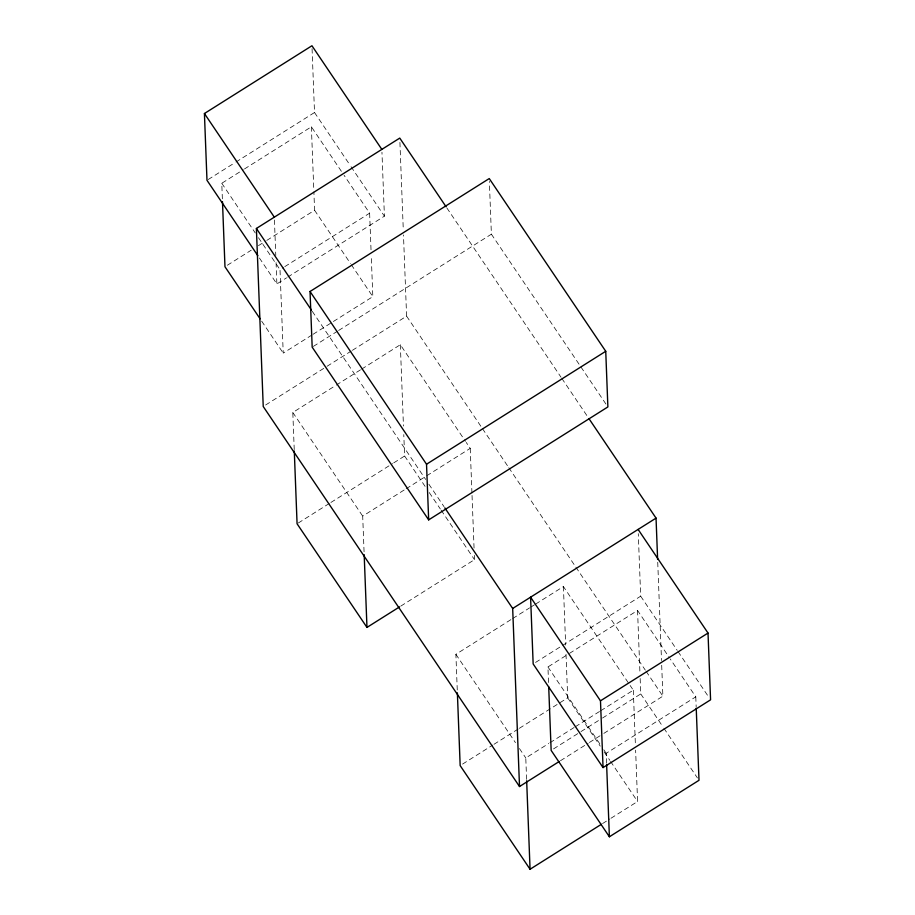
<?xml version="1.0" encoding="UTF-8"?>
<svg xmlns="http://www.w3.org/2000/svg" width="915" height="915" viewBox="0 0 915 915"><rect width="100%" height="100%" fill="white"/><g stroke="black" fill="none" stroke-linecap="round" stroke-linejoin="round"><path stroke-width="0.69" stroke-dasharray="4.58 3.43" d="M208.197 179.523L234.778 162.779M235.99 162.012L314.52 112.522L312.061 48.587M222.368 198.841L221.773 183.275L243.276 169.721M244.477 168.966L311.375 126.808L343.297 174.136M227.366 265.236L251.27 250.172M258.43 245.655L265.602 241.137M266.791 240.393L314.588 210.267L313.879 191.875M311.901 335.039L283.227 353.11L280.013 269.651L283.604 267.386M284.794 266.631L369.626 213.172L344.097 175.314M259.414 258.019L276.879 283.936L286.544 277.84M287.756 277.073L384.414 216.169L381.955 152.233M313.09 334.284L332.214 322.24M333.403 321.485L372.828 296.643L371.25 255.617M313.376 346.385L337.429 331.23M338.642 330.464L491.389 234.194L489.353 181.41M265.647 404.99L325.889 367.029M327.09 366.263L351.188 351.085M352.389 350.319L406.603 316.155L403.481 234.961M294.23 449.585L292.811 412.493L335.096 385.844M336.297 385.078L360.464 369.854M361.677 369.088L400.335 344.726L465.46 441.304M298.29 523.014L329.697 503.216M330.91 502.461L392.524 463.619M393.736 462.864L404.613 456.013L403.79 434.602M364.067 551.802L362.695 516.129L404.99 489.479M406.191 488.724L425.521 476.543M426.733 475.777L470.23 448.361L466.25 442.471M400.804 606.096L474.496 559.648L474.336 555.371M457.26 689.99L455.887 654.317L511.462 619.295M512.675 618.54L529.591 607.88M530.792 607.114L534.417 604.826M535.63 604.072L563.411 586.561L629.337 684.306M535.572 662.426L640.683 596.191L638.281 533.674M548.543 682.499L547.936 666.944L568.249 654.145M569.45 653.39L637.549 610.465L669.46 657.793M462.578 764.082L492.785 745.05M493.997 744.284L518.153 729.061M519.365 728.294L567.689 697.836L565.939 652.189M526.605 779.363L525.782 757.963L548.737 743.495M549.949 742.74L574.105 727.505M575.318 726.75L599.485 711.515M600.686 710.761L633.306 690.196L630.138 685.484M553.541 748.905L579.824 732.332M581.014 731.577L601.327 718.778M602.516 718.035L640.752 693.936L640.043 675.544M560.472 760.72L588.185 743.255M589.386 742.488L602.642 734.139M603.843 733.384L662.883 696.178L661.568 661.991M606.565 763.213L606.188 753.308L695.789 696.841L670.26 658.983M602.55 823.569L609.802 818.994M611.003 818.239L637.583 801.483L635.616 750.117M491.389 234.194L606.279 404.567M446.863 207.945L561.032 377.243M561.833 378.421L588.173 417.492M314.52 112.522L350.262 165.524M351.051 166.702L384.414 216.169M640.683 596.191L677.214 650.359M678.015 651.537L708.988 697.47M406.603 316.155L481.656 427.442M482.445 428.62L507.997 466.501M508.797 467.691L575.055 565.95M575.855 567.14L645.315 670.135M646.116 671.313L662.883 696.178M314.588 210.267L350.491 263.509M351.291 264.698L372.828 296.643M640.752 693.936L663.089 727.059M663.89 728.249L697.402 777.933M312.278 311.329L425.647 479.437M428.838 484.172L444.015 506.658M221.773 183.275L255.285 232.97M258.476 237.706L280.013 269.651M547.936 666.944L600.606 745.027M603.797 749.762L606.188 753.308M404.613 456.013L425.258 486.631M429.226 492.522L440.344 509.003M441.144 510.181L474.496 559.648M567.689 697.836L600.251 746.125M604.232 752.016L609.79 760.262M610.58 761.44L637.583 801.483M261.679 321.165L283.227 353.11M292.811 412.493L362.695 516.129M455.887 654.317L515.454 742.648M519.434 748.539L525.782 757.963M695.789 696.841L696.166 706.746M657.736 562.279L661.511 660.561M637.549 610.465L639.997 674.126M633.306 690.196L635.387 744.41M563.411 586.561L565.664 645.052M470.23 448.361L471.98 494.02M472.037 495.45L474.062 548.234M399.924 142.374L403.263 229.265M400.335 344.726L403.458 426.047M369.626 213.172L371.032 249.955M311.375 126.808L313.822 190.469M274.431 220L275.792 255.514M276.067 262.616L276.879 283.936"/><path stroke-width="1.37" d="M257.824 255.662L206.984 180.289L204.422 113.517L311.946 45.75L381.841 149.397M559.271 761.474L519.514 786.534L263.234 406.512L256.394 228.453L399.764 138.096L446.074 206.767M310.036 291.496L489.25 178.562L605.741 351.291L607.88 406.935L428.666 519.88L312.175 347.14L310.036 291.496L426.527 464.237L428.666 519.88M426.527 464.237L605.741 351.291M294.287 451.015L297.078 523.78L366.972 627.415L399.592 606.862M519.514 786.534L512.675 608.475L656.044 518.119L588.974 418.67M708.016 633.054L710.578 699.826L603.054 767.594L600.48 700.821L708.016 633.054L638.121 529.419M457.374 692.849L460.165 765.603L530.06 869.25L601.338 824.324M548.703 686.742L551.15 750.403L609.39 836.779L699.003 780.301L696.224 708.153M204.422 113.517L274.317 217.164M600.48 700.821L530.586 597.186L533.159 663.947L603.054 767.594M256.394 228.453L311.477 310.139M444.804 507.848L512.675 608.475M260.089 318.797L224.976 266.745L222.482 201.666M656.044 518.119L657.622 559.431M606.622 764.631L609.39 836.779M526.663 780.792L530.06 869.25M364.181 554.65L366.972 627.415"/></g></svg>
